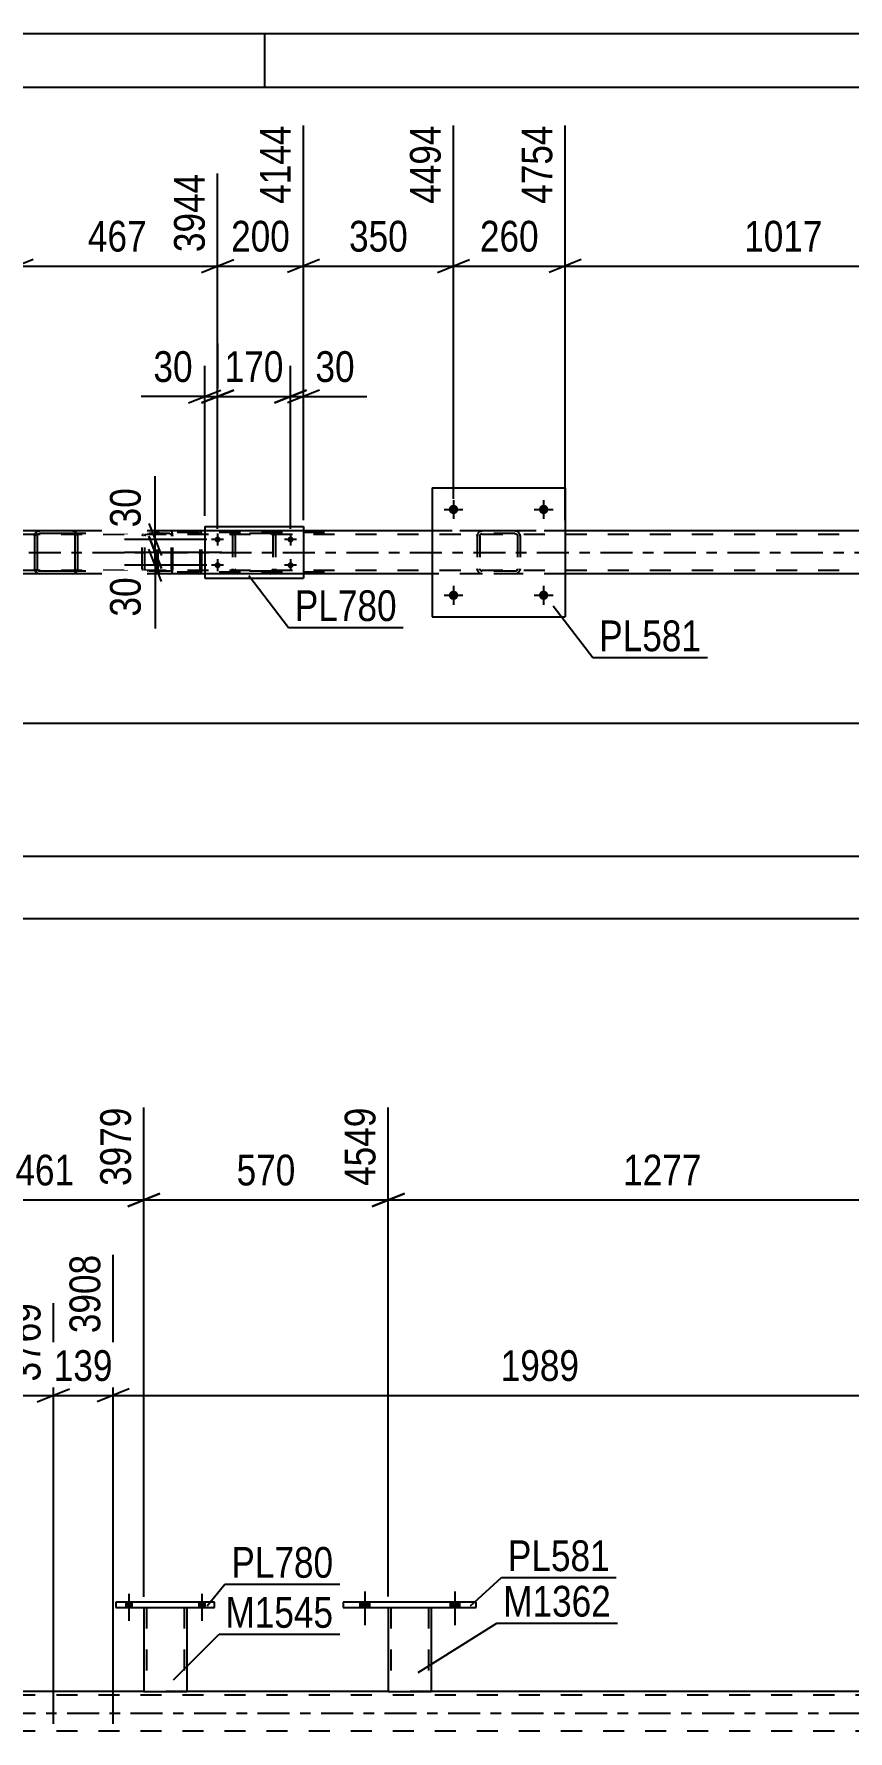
# Model space of a CAD drawing. Header units: millimetres. Extents: x 0 to 841, y 0 to 594.
# Drawn here: x 189.5 to 265.4, y 435.9 to 594 of the extents above; entities that cross this region are included whole.
import ezdxf

# ---------------------------------------------------------------- set-up
doc = ezdxf.new("R2010")
doc.units = ezdxf.units.MM
doc.linetypes.add('DXK_LINE_DOT2', pattern=[3.9198, 1.9599, -1.9599])
doc.linetypes.add('DXK_LINE_DOT3', pattern=[5.9187, 2.979, -0.9799, 0.9799, -0.9799])
doc.styles.add('Arial Narrow', font='ARIALN.TTF', dxfattribs={"height": 0.2})

# ---------------------------------------------------------------- blocks, each defined once
blk = doc.blocks.new('Unknown-318888112-1133')
at = {"color": 5, "linetype": 'Continuous'}
for p, q in [((841, 594), (0, 594)), ((211, 589), (211, 594)), ((836, 589), (5, 589))]:
    blk.add_line(p, q, dxfattribs=at)
blk = doc.blocks.new('Part-318888112-5582 - 5490')
at = {"color": 7, "linetype": 'DXK_LINE_DOT2'}
for p, q in [((230.78, 547.21), (230.82, 547.4)), ((230.82, 547.4), (230.78, 547.21)), ((230.78, 547.21), (230.78, 544.17)), ((231.02, 547.21), (231.04, 547.3)), ((231.02, 547.21), (231.02, 544.17)), ((231.04, 547.3), (231.1, 547.38)), ((231.08, 547.66), (231.26, 547.69)), ((231.26, 547.69), (231.08, 547.66)), ((231.1, 547.38), (231.17, 547.43)), ((231.17, 547.43), (231.26, 547.45)), ((234.3, 547.69), (231.26, 547.69)), ((234.3, 547.45), (231.26, 547.45)), ((234.3, 547.69), (234.49, 547.66)), ((234.49, 547.66), (234.3, 547.69)), ((234.3, 547.45), (234.4, 547.43)), ((234.4, 547.43), (234.47, 547.38)), ((234.47, 547.38), (234.53, 547.3)), ((234.53, 547.3), (234.54, 547.21)), ((234.54, 547.21), (234.54, 544.17)), ((234.75, 547.4), (234.78, 547.21)), ((234.78, 547.21), (234.75, 547.4)), ((234.78, 547.21), (234.78, 544.17)), ((230.82, 543.99), (230.78, 544.17)), ((230.78, 544.17), (230.82, 543.99)), ((231.04, 544.08), (231.02, 544.17)), ((231.1, 544), (231.04, 544.08)), ((234.53, 544.08), (234.47, 544)), ((234.54, 544.17), (234.53, 544.08)), ((234.78, 544.17), (234.75, 543.99)), ((234.75, 543.99), (234.78, 544.17)), ((231.26, 543.69), (231.08, 543.73)), ((231.08, 543.73), (231.26, 543.69)), ((231.17, 543.95), (231.1, 544)), ((231.26, 543.93), (231.17, 543.95)), ((234.3, 543.93), (231.26, 543.93)), ((234.3, 543.69), (231.26, 543.69)), ((234.4, 543.95), (234.3, 543.93)), ((234.49, 543.73), (234.3, 543.69)), ((234.3, 543.69), (234.49, 543.73)), ((234.47, 544), (234.4, 543.95))]:
    blk.add_line(p, q, dxfattribs=at)
at = {"color": 7, "linetype": 'DXK_LINE_DOT3'}
blk.add_line((232.78, 545.69), (232.78, 545.69), dxfattribs=at)
at = {"color": 7, "linetype": 'DXK_LINE_DOT2'}
for centre, start, end in [((231.26, 547.21), 112.5, 157.5), ((231.26, 547.21), 112.5, 157.5), ((234.3, 547.21), 22.5, 67.5), ((234.3, 547.21), 22.5, 67.5), ((231.26, 544.17), 202.5, 247.5), ((231.26, 544.17), 202.5, 247.5), ((234.3, 544.17), 292.5, 337.5), ((234.3, 544.17), 292.5, 337.5)]:
    blk.add_arc(centre, 0.48, start, end, dxfattribs=at)
blk = doc.blocks.new('Bolt-318888112-5537 - 5490')
at = {"linetype": 'Continuous'}
for points in [[(229.02, 549.69, -1), (228.14, 549.69, -1)], [(237.42, 549.69, -1), (236.54, 549.69, -1)]]:
    blk.add_hatch(color=1, dxfattribs=at).paths.add_polyline_path(points)
at = {"color": 1, "linetype": 'Continuous'}
for p, q in [((228.58, 550.57), (228.58, 548.81)), ((236.98, 550.57), (236.98, 548.81)), ((227.7, 549.69), (229.46, 549.69)), ((236.1, 549.69), (237.86, 549.69))]:
    blk.add_line(p, q, dxfattribs=at)
blk = doc.blocks.new('Bolt-318888112-5538 - 5490')
at = {"linetype": 'Continuous'}
for points in [[(229.02, 541.69, -1), (228.14, 541.69, -1)], [(237.42, 541.69, -1), (236.54, 541.69, -1)]]:
    blk.add_hatch(color=1, dxfattribs=at).paths.add_polyline_path(points)
at = {"color": 1, "linetype": 'Continuous'}
for p, q in [((228.58, 542.57), (228.58, 540.81)), ((236.98, 542.57), (236.98, 540.81)), ((227.7, 541.69), (229.46, 541.69)), ((236.1, 541.69), (237.86, 541.69))]:
    blk.add_line(p, q, dxfattribs=at)
blk = doc.blocks.new('Part-318888112-5581 - 5490')
at = {"color": 2, "linetype": 'Continuous'}
for p, q in [((226.58, 551.69), (226.58, 539.69)), ((226.58, 551.69), (238.98, 551.69)), ((238.98, 551.69), (238.98, 539.69)), ((226.58, 539.69), (238.98, 539.69))]:
    blk.add_line(p, q, dxfattribs=at)
blk = doc.blocks.new('Part-318888112-5757 - 5490')
at = {"color": 2, "linetype": 'Continuous'}
for p, q in [((205.39, 548.09), (205.39, 543.29)), ((205.39, 548.09), (214.59, 548.09)), ((214.59, 548.09), (214.59, 543.29)), ((205.39, 543.29), (214.59, 543.29))]:
    blk.add_line(p, q, dxfattribs=at)
blk = doc.blocks.new('Part-318888112-5759 - 5490')
at = {"color": 2, "linetype": 'Continuous'}
for p, q in [((189.57, 547.4), (189.53, 547.21)), ((189.53, 547.21), (189.53, 544.17)), ((189.77, 547.21), (189.79, 547.31)), ((189.77, 547.21), (189.77, 544.17)), ((189.79, 547.31), (189.84, 547.38)), ((190.01, 547.69), (189.83, 547.66)), ((189.84, 547.38), (189.92, 547.44)), ((189.92, 547.44), (190.01, 547.45)), ((193.05, 547.69), (190.01, 547.69)), ((193.05, 547.45), (190.01, 547.45)), ((193.24, 547.66), (193.05, 547.69)), ((193.05, 547.45), (193.15, 547.44)), ((193.15, 547.44), (193.22, 547.38)), ((193.22, 547.38), (193.28, 547.31)), ((193.28, 547.31), (193.29, 547.21)), ((193.29, 547.21), (193.29, 544.17)), ((193.53, 547.21), (193.5, 547.4)), ((193.53, 547.21), (193.53, 544.17)), ((189.53, 544.17), (189.57, 543.99)), ((189.79, 544.08), (189.77, 544.17)), ((189.84, 544), (189.79, 544.08)), ((193.28, 544.08), (193.22, 544)), ((193.29, 544.17), (193.28, 544.08)), ((193.5, 543.99), (193.53, 544.17)), ((189.83, 543.73), (190.01, 543.69)), ((189.92, 543.95), (189.84, 544)), ((190.01, 543.93), (189.92, 543.95)), ((193.05, 543.93), (190.01, 543.93)), ((193.05, 543.69), (190.01, 543.69)), ((193.15, 543.95), (193.05, 543.93)), ((193.05, 543.69), (193.24, 543.73)), ((193.22, 544), (193.15, 543.95))]:
    blk.add_line(p, q, dxfattribs=at)
at = {"color": 7, "linetype": 'DXK_LINE_DOT2'}
for p, q in [((189.53, 547.21), (189.57, 547.4)), ((189.83, 547.66), (190.01, 547.69)), ((193.05, 547.69), (193.24, 547.66)), ((193.5, 547.4), (193.53, 547.21)), ((189.57, 543.99), (189.53, 544.17)), ((193.53, 544.17), (193.5, 543.99)), ((190.01, 543.69), (189.83, 543.73)), ((193.24, 543.73), (193.05, 543.69))]:
    blk.add_line(p, q, dxfattribs=at)
at = {"color": 7, "linetype": 'DXK_LINE_DOT3'}
blk.add_line((191.53, 545.69), (191.53, 545.69), dxfattribs=at)
at = {"color": 2, "linetype": 'Continuous'}
for centre, start, end in [((190.01, 547.21), 112.5, 157.5), ((193.05, 547.21), 22.5, 67.5), ((190.01, 544.17), 202.5, 247.5), ((193.05, 544.17), 292.5, 337.5)]:
    blk.add_arc(centre, 0.48, start, end, dxfattribs=at)
at = {"color": 7, "linetype": 'DXK_LINE_DOT2'}
for centre, start, end in [((190.01, 547.21), 112.5, 157.5), ((193.05, 547.21), 22.5, 67.5), ((190.01, 544.17), 202.5, 247.5), ((193.05, 544.17), 292.5, 337.5)]:
    blk.add_arc(centre, 0.48, start, end, dxfattribs=at)
blk = doc.blocks.new('Part-318888112-5664 - 5490')
at = {"color": 7, "linetype": 'DXK_LINE_DOT2'}
for p, q in [((202.15, 547.69), (190, 547.69)), ((202.15, 547.45), (190, 547.45)), ((199.58, 547.3), (199.56, 547.21)), ((199.56, 544.17), (199.56, 547.21)), ((199.6, 547.4), (199.58, 547.3)), ((199.81, 547.21), (199.83, 547.3)), ((199.81, 544.17), (199.81, 547.21)), ((199.83, 547.3), (199.88, 547.38)), ((200.06, 547.69), (199.87, 547.66)), ((199.88, 547.38), (199.97, 547.43)), ((199.97, 547.43), (200.06, 547.45)), ((200.88, 547.45), (200.88, 547.69)), ((202.26, 547.66), (202.15, 547.69)), ((202.15, 547.45), (202.21, 547.43)), ((202.21, 547.43), (202.25, 547.38)), ((202.25, 547.38), (202.28, 547.3)), ((202.35, 547.55), (202.26, 547.66)), ((202.28, 547.3), (202.29, 547.21)), ((202.29, 544.17), (202.29, 547.21)), ((202.4, 547.4), (202.35, 547.55)), ((202.42, 547.21), (202.4, 547.4)), ((202.42, 544.17), (202.42, 547.21)), ((199.56, 544.17), (199.58, 544.09)), ((199.58, 544.09), (199.6, 543.99)), ((199.83, 544.08), (199.81, 544.17)), ((199.88, 544), (199.83, 544.08)), ((202.28, 544.08), (202.25, 544)), ((202.29, 544.17), (202.28, 544.08)), ((202.4, 543.99), (202.42, 544.17)), ((202.15, 543.93), (190, 543.93)), ((202.15, 543.69), (190, 543.69)), ((199.87, 543.73), (200.06, 543.69)), ((199.97, 543.95), (199.88, 544)), ((200.06, 543.93), (199.97, 543.95)), ((200.88, 543.69), (200.88, 543.93)), ((202.21, 543.95), (202.15, 543.93)), ((202.15, 543.69), (202.26, 543.73)), ((202.25, 544), (202.21, 543.95)), ((202.26, 543.73), (202.35, 543.83)), ((202.35, 543.83), (202.36, 543.86)), ((202.36, 543.86), (202.4, 543.99))]:
    blk.add_line(p, q, dxfattribs=at)
for centre, start, end in [((200.05, 547.2), 111.1941, 156.1506), ((200.05, 544.19), 203.8494, 248.8059)]:
    blk.add_arc(centre, 0.492, start, end, dxfattribs=at)
blk = doc.blocks.new('Part-318888112-5677 - 5490')
at = {"color": 7, "linetype": 'DXK_LINE_DOT2'}
for p, q in [((200.9, 547.49), (200.88, 547.37)), ((200.88, 544.01), (200.88, 547.37)), ((201.05, 547.37), (201.06, 547.43)), ((201.05, 544.01), (201.05, 547.37)), ((201.06, 547.43), (201.1, 547.49)), ((201.22, 547.69), (201.09, 547.67)), ((201.1, 547.49), (201.15, 547.52)), ((201.15, 547.52), (201.22, 547.53)), ((216.55, 547.69), (201.22, 547.69)), ((216.55, 547.53), (201.22, 547.53)), ((204.92, 547.67), (204.79, 547.69)), ((204.79, 547.53), (204.86, 547.52)), ((204.86, 547.52), (204.88, 547.5)), ((204.88, 547.5), (204.91, 547.49)), ((204.91, 547.49), (204.95, 547.43)), ((204.95, 547.43), (204.96, 547.37)), ((204.96, 544.01), (204.96, 547.37)), ((205.13, 547.37), (205.11, 547.49)), ((205.13, 544.01), (205.13, 547.37)), ((200.88, 544.01), (200.9, 543.89)), ((201.06, 543.95), (201.05, 544.01)), ((201.1, 543.9), (201.06, 543.95)), ((201.09, 543.72), (201.22, 543.69)), ((201.1, 543.9), (201.13, 543.88)), ((201.13, 543.88), (201.15, 543.86)), ((201.15, 543.86), (201.22, 543.85)), ((216.55, 543.85), (201.22, 543.85)), ((216.55, 543.69), (201.22, 543.69)), ((204.86, 543.86), (204.79, 543.85)), ((204.79, 543.69), (204.92, 543.72)), ((204.91, 543.9), (204.86, 543.86)), ((204.95, 543.95), (204.91, 543.9)), ((204.96, 544.01), (204.95, 543.95)), ((205.11, 543.89), (205.13, 544.01))]:
    blk.add_line(p, q, dxfattribs=at)
for centre, start, end in [((201.2, 547.36), 110.7583, 155.68), ((204.81, 547.36), 24.32, 69.2417), ((201.2, 544.03), 204.32, 249.2417), ((204.81, 544.03), 290.7583, 335.68)]:
    blk.add_arc(centre, 0.331, start, end, dxfattribs=at)
blk = doc.blocks.new('Part-318888112-5729 - 5490')
at = {"color": 7, "linetype": 'DXK_LINE_DOT2'}
for p, q in [((770.18, 547.37), (106.14, 547.37)), ((749.79, 547.69), (175.5, 547.69)), ((193.06, 547.69), (190.01, 547.69)), ((214.59, 547.69), (205.39, 547.69)), ((238.98, 547.69), (226.58, 547.69)), ((770.18, 544.01), (106.14, 544.01)), ((214.59, 543.69), (205.39, 543.69)), ((238.98, 543.69), (226.58, 543.69))]:
    blk.add_line(p, q, dxfattribs=at)
at = {"color": 2, "linetype": 'Continuous'}
for p, q in [((190.01, 547.69), (187.9, 547.69)), ((205.39, 547.69), (193.06, 547.69)), ((226.58, 547.69), (214.59, 547.69)), ((277.67, 547.69), (238.98, 547.69)), ((205.39, 543.69), (187.9, 543.69)), ((226.58, 543.69), (214.59, 543.69)), ((277.67, 543.69), (238.98, 543.69))]:
    blk.add_line(p, q, dxfattribs=at)
at = {"color": 7, "linetype": 'DXK_LINE_DOT3'}
blk.add_line((106.14, 545.69), (770.18, 545.69), dxfattribs=at)
blk = doc.blocks.new('Part-318888112-5752 - 5490')
at = {"color": 7, "linetype": 'DXK_LINE_DOT2'}
for p, q in [((207.99, 547.21), (208.02, 547.4)), ((208.02, 547.4), (207.99, 547.21)), ((207.99, 547.21), (207.99, 544.17)), ((208.23, 547.21), (208.25, 547.31)), ((208.23, 547.21), (208.23, 544.17)), ((208.25, 547.31), (208.3, 547.38)), ((208.28, 547.66), (208.47, 547.69)), ((208.47, 547.69), (208.28, 547.66)), ((208.3, 547.38), (208.38, 547.44)), ((208.38, 547.44), (208.47, 547.45)), ((211.51, 547.69), (208.47, 547.69)), ((211.51, 547.45), (208.47, 547.45)), ((211.51, 547.69), (211.69, 547.66)), ((211.69, 547.66), (211.51, 547.69)), ((211.51, 547.45), (211.6, 547.44)), ((211.6, 547.44), (211.68, 547.38)), ((211.68, 547.38), (211.73, 547.31)), ((211.73, 547.31), (211.75, 547.21)), ((211.75, 547.21), (211.75, 544.17)), ((211.95, 547.4), (211.99, 547.21)), ((211.99, 547.21), (211.95, 547.4)), ((211.99, 547.21), (211.99, 544.17)), ((208.02, 543.99), (207.99, 544.17)), ((207.99, 544.17), (208.02, 543.99)), ((208.25, 544.08), (208.23, 544.17)), ((208.3, 544), (208.25, 544.08)), ((211.73, 544.08), (211.68, 544)), ((211.75, 544.17), (211.73, 544.08)), ((211.99, 544.17), (211.95, 543.99)), ((211.95, 543.99), (211.99, 544.17)), ((208.47, 543.69), (208.28, 543.73)), ((208.28, 543.73), (208.47, 543.69)), ((208.38, 543.95), (208.3, 544)), ((208.47, 543.93), (208.38, 543.95)), ((211.51, 543.93), (208.47, 543.93)), ((211.51, 543.69), (208.47, 543.69)), ((211.6, 543.95), (211.51, 543.93)), ((211.69, 543.73), (211.51, 543.69)), ((211.51, 543.69), (211.69, 543.73)), ((211.68, 544), (211.6, 543.95))]:
    blk.add_line(p, q, dxfattribs=at)
at = {"color": 7, "linetype": 'DXK_LINE_DOT3'}
blk.add_line((209.99, 545.69), (209.99, 545.69), dxfattribs=at)
at = {"color": 7, "linetype": 'DXK_LINE_DOT2'}
for centre, start, end in [((208.47, 547.21), 112.5, 157.5), ((208.47, 547.21), 112.5, 157.5), ((211.51, 547.21), 22.5, 67.5), ((211.51, 547.21), 22.5, 67.5), ((208.47, 544.17), 202.5, 247.5), ((208.47, 544.17), 202.5, 247.5), ((211.51, 544.17), 292.5, 337.5), ((211.51, 544.17), 292.5, 337.5)]:
    blk.add_arc(centre, 0.48, start, end, dxfattribs=at)
blk = doc.blocks.new('Bolt-318888112-5758 - 5490')
at = {"linetype": 'Continuous'}
for points in [[(206.59, 546.61, -1), (206.59, 547.17, -1)], [(213.39, 546.61, -1), (213.39, 547.17, -1)], [(206.59, 544.21, -1), (206.59, 544.77, -1)], [(213.39, 544.21, -1), (213.39, 544.77, -1)]]:
    blk.add_hatch(color=1, dxfattribs=at).paths.add_polyline_path(points)
at = {"color": 1, "linetype": 'Continuous'}
for p, q in [((206.59, 547.45), (206.59, 546.33)), ((213.39, 547.45), (213.39, 546.33)), ((207.15, 546.89), (206.03, 546.89)), ((213.95, 546.89), (212.83, 546.89)), ((207.15, 544.49), (206.03, 544.49)), ((206.59, 545.05), (206.59, 543.93)), ((213.95, 544.49), (212.83, 544.49)), ((213.39, 545.05), (213.39, 543.93))]:
    blk.add_line(p, q, dxfattribs=at)
blk = doc.blocks.new('Bolt-318888112-3659 - 3656')
at = {"linetype": 'Continuous'}
for points in [[(219.86, 447.37), (220.74, 447.37), (220.74, 447.85), (219.86, 447.85)], [(228.26, 447.37), (229.14, 447.37), (229.14, 447.85), (228.26, 447.85)]]:
    blk.add_hatch(color=1, dxfattribs=at).paths.add_polyline_path(points)
at = {"color": 1, "linetype": 'Continuous'}
for p, q in [((219.86, 447.85), (219.86, 447.37)), ((220.3, 448.85), (220.3, 445.73)), ((220.74, 447.85), (220.74, 447.37)), ((228.26, 447.85), (228.26, 447.37)), ((228.7, 448.85), (228.7, 445.73)), ((229.14, 447.85), (229.14, 447.37))]:
    blk.add_line(p, q, dxfattribs=at)
blk = doc.blocks.new('Part-318888112-4051 - 3656')
at = {"color": 7, "linetype": 'DXK_LINE_DOT2'}
for p, q in [((761.89, 439.21), (97.86, 439.21)), ((203.71, 439.53), (199.71, 439.53)), ((226.5, 439.53), (222.5, 439.53)), ((761.89, 435.85), (97.86, 435.85))]:
    blk.add_line(p, q, dxfattribs=at)
at = {"color": 2, "linetype": 'Continuous'}
for p, q in [((199.71, 439.53), (185.25, 439.53)), ((222.5, 439.53), (203.71, 439.53)), ((273.58, 439.53), (226.5, 439.53))]:
    blk.add_line(p, q, dxfattribs=at)
at = {"color": 7, "linetype": 'DXK_LINE_DOT3'}
blk.add_line((97.86, 437.53), (761.89, 437.53), dxfattribs=at)
blk = doc.blocks.new('Bolt-318888112-3670 - 3656')
at = {"linetype": 'Continuous'}
for points in [[(219.86, 447.37), (220.74, 447.37), (220.74, 447.85), (219.86, 447.85)], [(228.26, 447.37), (229.14, 447.37), (229.14, 447.85), (228.26, 447.85)]]:
    blk.add_hatch(color=1, dxfattribs=at).paths.add_polyline_path(points)
at = {"color": 1, "linetype": 'Continuous'}
for p, q in [((219.86, 447.85), (219.86, 447.37)), ((220.3, 448.85), (220.3, 445.73)), ((220.74, 447.85), (220.74, 447.37)), ((228.26, 447.85), (228.26, 447.37)), ((228.7, 448.85), (228.7, 445.73)), ((229.14, 447.85), (229.14, 447.37))]:
    blk.add_line(p, q, dxfattribs=at)
blk = doc.blocks.new('Part-318888112-3760 - 3656')
at = {"color": 7, "linetype": 'DXK_LINE_DOT2'}
for p, q in [((222.5, 447.38), (226.5, 447.38)), ((222.5, 447.37), (222.5, 447.38)), ((222.5, 447.38), (222.5, 447.37)), ((222.74, 447.38), (222.74, 439.53)), ((226.26, 447.38), (226.26, 439.53)), ((226.5, 447.38), (226.5, 447.37)), ((226.5, 447.37), (226.5, 447.38)), ((226.21, 439.53), (226.24, 439.53)), ((226.21, 439.53), (226.24, 439.53)), ((226.24, 439.53), (226.26, 439.53)), ((226.24, 439.53), (226.26, 439.53))]:
    blk.add_line(p, q, dxfattribs=at)
at = {"color": 2, "linetype": 'Continuous'}
for p, q in [((222.5, 447.37), (222.5, 439.53)), ((226.5, 447.37), (226.5, 439.53)), ((222.5, 439.53), (226.5, 439.53))]:
    blk.add_line(p, q, dxfattribs=at)
blk = doc.blocks.new('Part-318888112-3765 - 3656')
at = {"color": 2, "linetype": 'Continuous'}
for p, q in [((218.3, 447.85), (218.3, 447.37)), ((230.7, 447.85), (218.3, 447.85)), ((230.7, 447.37), (230.7, 447.85)), ((218.3, 447.37), (230.7, 447.37))]:
    blk.add_line(p, q, dxfattribs=at)
blk = doc.blocks.new('Part-318888112-4182 - 3656')
at = {"color": 2, "linetype": 'Continuous'}
for p, q in [((199.71, 447.37), (199.71, 439.53)), ((203.71, 447.37), (203.71, 439.53)), ((199.71, 439.53), (203.71, 439.53))]:
    blk.add_line(p, q, dxfattribs=at)
at = {"color": 7, "linetype": 'DXK_LINE_DOT2'}
for p, q in [((199.71, 447.37), (203.71, 447.37)), ((199.95, 447.37), (199.95, 439.53)), ((203.47, 447.37), (203.47, 439.53)), ((203.41, 439.53), (203.45, 439.53)), ((203.41, 439.53), (203.45, 439.53)), ((203.45, 439.53), (203.47, 439.53)), ((203.45, 439.53), (203.47, 439.53))]:
    blk.add_line(p, q, dxfattribs=at)
blk = doc.blocks.new('Part-318888112-4187 - 3656')
at = {"color": 2, "linetype": 'Continuous'}
for p, q in [((197.11, 447.85), (197.11, 447.37)), ((206.31, 447.85), (197.11, 447.85)), ((206.31, 447.37), (206.31, 447.85)), ((197.11, 447.37), (206.31, 447.37))]:
    blk.add_line(p, q, dxfattribs=at)
blk = doc.blocks.new('Bolt-318888112-4188 - 3656')
at = {"linetype": 'Continuous'}
for points in [[(198.03, 447.37), (198.59, 447.37), (198.59, 447.85), (198.03, 447.85)], [(198.03, 447.37), (198.59, 447.37), (198.59, 447.85), (198.03, 447.85)], [(204.83, 447.37), (205.39, 447.37), (205.39, 447.85), (204.83, 447.85)], [(204.83, 447.37), (205.39, 447.37), (205.39, 447.85), (204.83, 447.85)]]:
    blk.add_hatch(color=1, dxfattribs=at).paths.add_polyline_path(points)
at = {"color": 1, "linetype": 'Continuous'}
for p, q in [((198.03, 447.85), (198.03, 447.37)), ((198.03, 447.85), (198.03, 447.37)), ((198.31, 448.65), (198.31, 446.13)), ((198.31, 448.65), (198.31, 446.13)), ((198.59, 447.85), (198.59, 447.37)), ((198.59, 447.85), (198.59, 447.37)), ((204.83, 447.85), (204.83, 447.37)), ((204.83, 447.85), (204.83, 447.37)), ((205.11, 448.65), (205.11, 446.13)), ((205.11, 448.65), (205.11, 446.13)), ((205.39, 447.85), (205.39, 447.37)), ((205.39, 447.85), (205.39, 447.37))]:
    blk.add_line(p, q, dxfattribs=at)
blk = doc.blocks.new('StraightDimension-318888112-14679 - 5490')
at = {"color": 7, "linetype": 'Continuous'}
for p, q in [((187.9, 548.69), (187.9, 585.48)), ((206.59, 547.89), (206.59, 580.98)), ((189.4, 572.97), (186.4, 571.77)), ((205.09, 571.77), (208.09, 572.97)), ((187.9, 572.37), (206.59, 572.37))]:
    blk.add_line(p, q, dxfattribs=at)
at = {"color": 0, "linetype": 'Continuous'}
blk.add_wipeout([(205.99, 581.58), (201.79, 581.58), (201.79, 573.07), (205.99, 573.07)], dxfattribs=at)
at = {"color": 0}
blk.add_wipeout([(200.59, 573.12), (200.59, 577.32), (193.9, 577.32), (193.9, 573.12)], dxfattribs=at)
at = {"color": 3, "linetype": 'Continuous', "style": 'Arial Narrow'}
blk.add_text('3944', height=2.863, rotation=90.0002, dxfattribs=at).set_placement((205.39, 573.67))
at = {"color": 3, "style": 'Arial Narrow'}
blk.add_text('467', height=2.863, dxfattribs=at).set_placement((194.5, 573.72))
blk = doc.blocks.new('StraightDimension-318888112-14677 - 5490')
at = {"color": 7, "linetype": 'Continuous'}
for p, q in [((214.59, 548.69), (214.59, 585.48)), ((228.58, 550.69), (228.58, 585.48)), ((216.09, 572.97), (213.09, 571.77)), ((227.08, 571.77), (230.08, 572.97)), ((214.59, 572.37), (228.58, 572.37))]:
    blk.add_line(p, q, dxfattribs=at)
at = {"color": 0}
blk.add_wipeout([(224.93, 573.12), (224.93, 577.32), (218.24, 577.32), (218.24, 573.12)], dxfattribs=at)
at = {"color": 3, "style": 'Arial Narrow'}
blk.add_text('350', height=2.863, dxfattribs=at).set_placement((218.84, 573.72))
at = {"color": 0, "linetype": 'Continuous'}
blk.add_wipeout([(227.98, 586.08), (223.78, 586.08), (223.78, 577.57), (227.98, 577.57)], dxfattribs=at)
at = {"color": 3, "linetype": 'Continuous', "style": 'Arial Narrow'}
blk.add_text('4494', height=2.863, rotation=90.0002, dxfattribs=at).set_placement((227.38, 578.17))
blk = doc.blocks.new('StraightDimension-318888112-11864 - 5490')
at = {"color": 7, "linetype": 'Continuous'}
for p, q in [((206.59, 547.89), (206.59, 563.07)), ((213.39, 547.89), (213.39, 563.07)), ((205.09, 559.62), (208.09, 560.82)), ((206.59, 560.22), (213.39, 560.22)), ((214.89, 560.82), (211.89, 559.62))]:
    blk.add_line(p, q, dxfattribs=at)
at = {"color": 0}
blk.add_wipeout([(213.33, 560.97), (213.33, 565.17), (206.65, 565.17), (206.65, 560.97)], dxfattribs=at)
at = {"color": 3, "style": 'Arial Narrow'}
blk.add_text('170', height=2.863, dxfattribs=at).set_placement((207.25, 561.57))
blk = doc.blocks.new('StraightDimension-318888112-6373 - 5490')
at = {"color": 7, "linetype": 'Continuous'}
blk.add_line((64.22, 517.39), (770.18, 517.39), dxfattribs=at)
blk = doc.blocks.new('StraightDimension-318888112-6394 - 5490')
at = {"color": 7, "linetype": 'Continuous'}
blk.add_line((63.58, 511.57), (770.82, 511.57), dxfattribs=at)
blk = doc.blocks.new('StraightDimension-318888112-6436 - 5490')
at = {"color": 7, "linetype": 'Continuous'}
blk.add_line((64.22, 529.77), (713.99, 529.77), dxfattribs=at)
blk = doc.blocks.new('StraightDimension-318888112-11308 - 5490')
at = {"color": 7, "linetype": 'Continuous'}
for p, q in [((200.17, 548.39), (201.37, 545.39)), ((201.37, 544.19), (200.17, 547.19)), ((205.59, 546.89), (197.92, 546.89)), ((206.99, 545.69), (197.92, 545.69)), ((200.77, 545.69), (200.77, 546.89))]:
    blk.add_line(p, q, dxfattribs=at)
at = {"color": 0}
blk.add_wipeout([(200.02, 552.27), (195.82, 552.27), (195.82, 547.42), (200.02, 547.42)], dxfattribs=at)
at = {"color": 7, "linetype": 'Continuous'}
blk.add_line((200.77, 546.89), (200.77, 552.8), dxfattribs=at)
blk.add_line((200.77, 546.89), (200.77, 552.8), dxfattribs=at)
at = {"color": 3, "style": 'Arial Narrow'}
blk.add_text('30', height=2.863, rotation=90.0002, dxfattribs=at).set_placement((199.42, 548.02))
blk = doc.blocks.new('StraightDimension-318888112-11309 - 5490')
at = {"color": 7, "linetype": 'Continuous'}
for p, q in [((200.17, 547.19), (201.37, 544.19)), ((206.99, 545.69), (197.92, 545.69)), ((201.37, 542.99), (200.17, 545.99)), ((200.77, 544.49), (200.77, 545.69)), ((205.59, 544.49), (197.92, 544.49))]:
    blk.add_line(p, q, dxfattribs=at)
at = {"color": 0}
blk.add_wipeout([(200.02, 543.97), (195.82, 543.97), (195.82, 539.11), (200.02, 539.11)], dxfattribs=at)
at = {"color": 7, "linetype": 'Continuous'}
blk.add_line((200.77, 544.49), (200.77, 538.59), dxfattribs=at)
blk.add_line((200.77, 544.49), (200.77, 538.59), dxfattribs=at)
at = {"color": 3, "style": 'Arial Narrow'}
blk.add_text('30', height=2.863, rotation=90.0002, dxfattribs=at).set_placement((199.42, 539.71))
blk = doc.blocks.new('StraightDimension-318888112-11863 - 5490')
at = {"color": 7, "linetype": 'Continuous'}
for p, q in [((213.39, 547.89), (213.39, 563.07)), ((214.59, 549.09), (214.59, 563.07)), ((211.89, 559.62), (214.89, 560.82)), ((216.09, 560.82), (213.09, 559.62)), ((213.39, 560.22), (214.59, 560.22))]:
    blk.add_line(p, q, dxfattribs=at)
at = {"color": 0}
blk.add_wipeout([(219.97, 560.97), (219.97, 565.17), (215.11, 565.17), (215.11, 560.97)], dxfattribs=at)
at = {"color": 7, "linetype": 'Continuous'}
blk.add_line((214.59, 560.22), (220.49, 560.22), dxfattribs=at)
blk.add_line((214.59, 560.22), (220.49, 560.22), dxfattribs=at)
at = {"color": 3, "style": 'Arial Narrow'}
blk.add_text('30', height=2.863, dxfattribs=at).set_placement((215.71, 561.57))
blk = doc.blocks.new('StraightDimension-318888112-11865 - 5490')
at = {"color": 7, "linetype": 'Continuous'}
for p, q in [((205.39, 549.09), (205.39, 563.07)), ((206.59, 547.89), (206.59, 563.07)), ((203.89, 559.62), (206.89, 560.82)), ((208.09, 560.82), (205.09, 559.62)), ((205.39, 560.22), (206.59, 560.22))]:
    blk.add_line(p, q, dxfattribs=at)
at = {"color": 0}
blk.add_wipeout([(204.86, 560.97), (204.86, 565.17), (200.01, 565.17), (200.01, 560.97)], dxfattribs=at)
at = {"color": 7, "linetype": 'Continuous'}
blk.add_line((205.39, 560.22), (199.48, 560.22), dxfattribs=at)
blk.add_line((205.39, 560.22), (199.48, 560.22), dxfattribs=at)
at = {"color": 3, "style": 'Arial Narrow'}
blk.add_text('30', height=2.863, dxfattribs=at).set_placement((200.61, 561.57))
blk = doc.blocks.new('StraightDimension-318888112-14675 - 5490')
at = {"color": 7, "linetype": 'Continuous'}
for p, q in [((238.98, 548.69), (238.98, 585.48)), ((279.67, 550.69), (279.67, 580.98)), ((240.48, 572.97), (237.48, 571.77)), ((278.17, 571.77), (281.17, 572.97)), ((238.98, 572.37), (279.67, 572.37))]:
    blk.add_line(p, q, dxfattribs=at)
at = {"color": 0, "linetype": 'Continuous'}
blk.add_wipeout([(279.07, 581.58), (274.87, 581.58), (274.87, 573.07), (279.07, 573.07)], dxfattribs=at)
at = {"color": 0}
blk.add_wipeout([(263.58, 573.12), (263.58, 577.32), (255.07, 577.32), (255.07, 573.12)], dxfattribs=at)
at = {"color": 3, "linetype": 'Continuous', "style": 'Arial Narrow'}
blk.add_text('5771', height=2.863, rotation=90.0002, dxfattribs=at).set_placement((278.47, 573.67))
at = {"color": 3, "style": 'Arial Narrow'}
blk.add_text('1017', height=2.863, dxfattribs=at).set_placement((255.67, 573.72))
blk = doc.blocks.new('StraightDimension-318888112-14676 - 5490')
at = {"color": 7, "linetype": 'Continuous'}
for p, q in [((228.58, 550.69), (228.58, 585.48)), ((238.98, 548.69), (238.98, 585.48)), ((227.08, 571.77), (230.08, 572.97)), ((240.48, 572.97), (237.48, 571.77)), ((228.58, 572.37), (238.98, 572.37))]:
    blk.add_line(p, q, dxfattribs=at)
at = {"color": 0}
blk.add_wipeout([(237.13, 573.12), (237.13, 577.32), (230.44, 577.32), (230.44, 573.12)], dxfattribs=at)
at = {"color": 3, "style": 'Arial Narrow'}
blk.add_text('260', height=2.863, dxfattribs=at).set_placement((231.04, 573.72))
at = {"color": 0, "linetype": 'Continuous'}
blk.add_wipeout([(238.38, 586.08), (234.18, 586.08), (234.18, 577.57), (238.38, 577.57)], dxfattribs=at)
at = {"color": 3, "linetype": 'Continuous', "style": 'Arial Narrow'}
blk.add_text('4754', height=2.863, rotation=90.0002, dxfattribs=at).set_placement((237.78, 578.17))
blk = doc.blocks.new('StraightDimension-318888112-14678 - 5490')
at = {"color": 7, "linetype": 'Continuous'}
for p, q in [((214.59, 548.69), (214.59, 585.48)), ((206.59, 547.89), (206.59, 580.98)), ((205.09, 571.77), (208.09, 572.97)), ((216.09, 572.97), (213.09, 571.77)), ((206.59, 572.37), (214.59, 572.37))]:
    blk.add_line(p, q, dxfattribs=at)
at = {"color": 0}
blk.add_wipeout([(213.93, 573.12), (213.93, 577.32), (207.25, 577.32), (207.25, 573.12)], dxfattribs=at)
at = {"color": 3, "style": 'Arial Narrow'}
blk.add_text('200', height=2.863, dxfattribs=at).set_placement((207.85, 573.72))
at = {"color": 0, "linetype": 'Continuous'}
blk.add_wipeout([(213.99, 586.08), (209.79, 586.08), (209.79, 577.57), (213.99, 577.57)], dxfattribs=at)
at = {"color": 3, "linetype": 'Continuous', "style": 'Arial Narrow'}
blk.add_text('4144', height=2.863, rotation=90.0002, dxfattribs=at).set_placement((213.39, 578.17))
blk = doc.blocks.new('StraightDimension-318888112-16738 - 3656')
at = {"color": 7, "linetype": 'Continuous'}
for p, q in [((181.25, 448.45), (181.25, 498.46)), ((199.71, 448.37), (199.71, 493.96)), ((182.75, 485.95), (179.75, 484.75)), ((198.21, 484.75), (201.21, 485.95)), ((181.25, 485.35), (199.71, 485.35))]:
    blk.add_line(p, q, dxfattribs=at)
at = {"color": 0, "linetype": 'Continuous'}
blk.add_wipeout([(199.11, 494.56), (194.91, 494.56), (194.91, 486.05), (199.11, 486.05)], dxfattribs=at)
at = {"color": 0}
blk.add_wipeout([(193.82, 486.1), (193.82, 490.3), (187.14, 490.3), (187.14, 486.1)], dxfattribs=at)
at = {"color": 3, "linetype": 'Continuous', "style": 'Arial Narrow'}
blk.add_text('3979', height=2.863, rotation=90.0002, dxfattribs=at).set_placement((198.51, 486.65))
at = {"color": 3, "style": 'Arial Narrow'}
blk.add_text('461', height=2.863, dxfattribs=at).set_placement((187.74, 486.7))
blk = doc.blocks.new('StraightDimension-318888112-16737 - 3656')
at = {"color": 7, "linetype": 'Continuous'}
for p, q in [((199.71, 448.37), (199.71, 493.96)), ((222.5, 448.38), (222.5, 493.96)), ((201.21, 485.95), (198.21, 484.75)), ((221, 484.75), (224, 485.95)), ((199.71, 485.35), (222.5, 485.35))]:
    blk.add_line(p, q, dxfattribs=at)
at = {"color": 0, "linetype": 'Continuous'}
blk.add_wipeout([(221.9, 494.56), (217.7, 494.56), (217.7, 486.05), (221.9, 486.05)], dxfattribs=at)
at = {"color": 0}
blk.add_wipeout([(214.45, 486.1), (214.45, 490.3), (207.76, 490.3), (207.76, 486.1)], dxfattribs=at)
at = {"color": 3, "linetype": 'Continuous', "style": 'Arial Narrow'}
blk.add_text('4549', height=2.863, rotation=90.0002, dxfattribs=at).set_placement((221.3, 486.65))
at = {"color": 3, "style": 'Arial Narrow'}
blk.add_text('570', height=2.863, dxfattribs=at).set_placement((208.36, 486.7))
blk = doc.blocks.new('StraightDimension-318888112-16736 - 3656')
at = {"color": 7, "linetype": 'Continuous'}
for p, q in [((222.5, 448.38), (222.5, 493.96)), ((273.58, 448.38), (273.58, 493.96)), ((224, 485.95), (221, 484.75)), ((272.08, 484.75), (275.08, 485.95)), ((222.5, 485.35), (273.58, 485.35))]:
    blk.add_line(p, q, dxfattribs=at)
at = {"color": 0, "linetype": 'Continuous'}
blk.add_wipeout([(272.98, 494.56), (268.78, 494.56), (268.78, 486.05), (272.98, 486.05)], dxfattribs=at)
at = {"color": 0}
blk.add_wipeout([(252.3, 486.1), (252.3, 490.3), (243.79, 490.3), (243.79, 486.1)], dxfattribs=at)
at = {"color": 3, "linetype": 'Continuous', "style": 'Arial Narrow'}
blk.add_text('5826', height=2.863, rotation=90.0002, dxfattribs=at).set_placement((272.38, 486.65))
at = {"color": 3, "style": 'Arial Narrow'}
blk.add_text('1277', height=2.863, dxfattribs=at).set_placement((244.39, 486.7))
blk = doc.blocks.new('StraightDimension-318888112-4827 - 3656')
at = {"color": 7, "linetype": 'Continuous'}
for p, q in [((107.46, 436.53), (107.46, 475.74)), ((191.28, 436.53), (191.28, 475.74)), ((108.96, 467.73), (105.96, 466.53)), ((107.46, 467.13), (191.28, 467.13)), ((189.78, 466.53), (192.78, 467.73))]:
    blk.add_line(p, q, dxfattribs=at)
at = {"color": 0, "linetype": 'Continuous'}
blk.add_wipeout([(190.68, 476.34), (186.48, 476.34), (186.48, 467.83), (190.68, 467.83)], dxfattribs=at)
at = {"color": 0}
blk.add_wipeout([(153.63, 467.88), (153.63, 472.08), (145.11, 472.08), (145.11, 467.88)], dxfattribs=at)
at = {"color": 3, "linetype": 'Continuous', "style": 'Arial Narrow'}
blk.add_text('3769', height=2.863, rotation=90.0002, dxfattribs=at).set_placement((190.08, 468.43))
at = {"color": 3, "style": 'Arial Narrow'}
blk.add_text('2095', height=2.863, dxfattribs=at).set_placement((145.71, 468.48))
blk = doc.blocks.new('StraightDimension-318888112-4587 - 3656')
at = {"color": 7, "linetype": 'Continuous'}
for p, q in [((196.85, 436.53), (196.85, 480.24)), ((276.41, 436.53), (276.41, 475.74)), ((198.35, 467.73), (195.35, 466.53)), ((196.85, 467.13), (276.41, 467.13)), ((274.91, 466.53), (277.91, 467.73))]:
    blk.add_line(p, q, dxfattribs=at)
at = {"color": 0, "linetype": 'Continuous'}
blk.add_wipeout([(275.81, 476.34), (271.61, 476.34), (271.61, 467.83), (275.81, 467.83)], dxfattribs=at)
at = {"color": 0}
blk.add_wipeout([(240.89, 467.88), (240.89, 472.08), (232.38, 472.08), (232.38, 467.88)], dxfattribs=at)
at = {"color": 3, "linetype": 'Continuous', "style": 'Arial Narrow'}
blk.add_text('5897', height=2.863, rotation=90.0002, dxfattribs=at).set_placement((275.21, 468.43))
at = {"color": 3, "style": 'Arial Narrow'}
blk.add_text('1989', height=2.863, dxfattribs=at).set_placement((232.98, 468.48))
blk = doc.blocks.new('StraightDimension-318888112-4568 - 3656')
at = {"color": 7, "linetype": 'Continuous'}
for p, q in [((196.85, 436.53), (196.85, 480.24)), ((191.28, 436.53), (191.28, 475.74)), ((189.78, 466.53), (192.78, 467.73)), ((191.28, 467.13), (196.85, 467.13)), ((198.35, 467.73), (195.35, 466.53))]:
    blk.add_line(p, q, dxfattribs=at)
at = {"color": 0}
blk.add_wipeout([(197.41, 467.88), (197.41, 472.08), (190.72, 472.08), (190.72, 467.88)], dxfattribs=at)
at = {"color": 3, "style": 'Arial Narrow'}
blk.add_text('139', height=2.863, dxfattribs=at).set_placement((191.32, 468.48))
at = {"color": 0, "linetype": 'Continuous'}
blk.add_wipeout([(196.25, 480.84), (192.05, 480.84), (192.05, 472.33), (196.25, 472.33)], dxfattribs=at)
at = {"color": 3, "linetype": 'Continuous', "style": 'Arial Narrow'}
blk.add_text('3908', height=2.863, rotation=90.0002, dxfattribs=at).set_placement((195.65, 472.93))
blk = doc.blocks.new('Mark-318888112-5577 - 5490')
at = {"color": 0}
blk.add_wipeout([(251.66, 536.48), (251.66, 539.48), (242.16, 539.48), (242.16, 536.48)], dxfattribs=at)
blk.add_wipeout([(251.66, 536.48), (251.66, 539.48), (242.16, 539.48), (242.16, 536.48)], dxfattribs=at)
at = {"color": 30, "linetype": 'Continuous'}
for p, q in [((237.87, 540.72), (241.56, 535.88)), ((241.56, 535.88), (252.26, 535.88))]:
    blk.add_line(p, q, dxfattribs=at)
at = {"color": 3, "style": 'Arial Narrow'}
blk.add_text('PL581', height=2.863, dxfattribs=at).set_placement((242.16, 536.48))
blk = doc.blocks.new('Mark-318888112-5753 - 5490')
at = {"color": 0}
blk.add_wipeout([(223.3, 539.29), (223.3, 542.29), (213.79, 542.29), (213.79, 539.29)], dxfattribs=at)
blk.add_wipeout([(223.3, 539.29), (223.3, 542.29), (213.79, 542.29), (213.79, 539.29)], dxfattribs=at)
at = {"color": 30, "linetype": 'Continuous'}
for p, q in [((209.51, 543.53), (213.19, 538.69)), ((213.19, 538.69), (223.9, 538.69))]:
    blk.add_line(p, q, dxfattribs=at)
at = {"color": 3, "style": 'Arial Narrow'}
blk.add_text('PL780', height=2.863, dxfattribs=at).set_placement((213.79, 539.29))
blk = doc.blocks.new('Mark-318888112-3761 - 3656')
at = {"color": 0}
blk.add_wipeout([(243.15, 450.76), (243.15, 453.76), (233.65, 453.76), (233.65, 450.76)], dxfattribs=at)
blk.add_wipeout([(243.15, 450.76), (243.15, 453.76), (233.65, 453.76), (233.65, 450.76)], dxfattribs=at)
at = {"color": 30, "linetype": 'Continuous'}
for p, q in [((230.17, 447.51), (233.05, 450.16)), ((233.05, 450.16), (243.75, 450.16))]:
    blk.add_line(p, q, dxfattribs=at)
at = {"color": 3, "style": 'Arial Narrow'}
blk.add_text('PL581', height=2.863, dxfattribs=at).set_placement((233.65, 450.76))
blk = doc.blocks.new('Mark-318888112-3756 - 3656')
at = {"color": 0}
blk.add_wipeout([(243.27, 446.52), (243.27, 449.52), (233.21, 449.52), (233.21, 446.52)], dxfattribs=at)
blk.add_wipeout([(243.27, 446.52), (243.27, 449.52), (233.21, 449.52), (233.21, 446.52)], dxfattribs=at)
at = {"color": 30, "linetype": 'Continuous'}
for p, q in [((225.28, 441.32), (232.61, 445.92)), ((232.61, 445.92), (243.87, 445.92))]:
    blk.add_line(p, q, dxfattribs=at)
at = {"color": 3, "style": 'Arial Narrow'}
blk.add_text('M1362', height=2.863, dxfattribs=at).set_placement((233.21, 446.52))
blk = doc.blocks.new('Mark-318888112-4178 - 3656')
at = {"color": 0}
blk.add_wipeout([(217.37, 445.48), (217.37, 448.48), (207.32, 448.48), (207.32, 445.48)], dxfattribs=at)
blk.add_wipeout([(217.37, 445.48), (217.37, 448.48), (207.32, 448.48), (207.32, 445.48)], dxfattribs=at)
at = {"color": 30, "linetype": 'Continuous'}
for p, q in [((202.48, 440.63), (206.72, 444.88)), ((206.72, 444.88), (217.97, 444.88))]:
    blk.add_line(p, q, dxfattribs=at)
at = {"color": 3, "style": 'Arial Narrow'}
blk.add_text('M1545', height=2.863, dxfattribs=at).set_placement((207.32, 445.48))
blk = doc.blocks.new('Mark-318888112-4183 - 3656')
at = {"color": 0}
blk.add_wipeout([(217.37, 450.14), (217.37, 453.14), (207.87, 453.14), (207.87, 450.14)], dxfattribs=at)
blk.add_wipeout([(217.37, 450.14), (217.37, 453.14), (207.87, 453.14), (207.87, 450.14)], dxfattribs=at)
at = {"color": 30, "linetype": 'Continuous'}
for p, q in [((205.63, 447.53), (207.27, 449.54)), ((207.27, 449.54), (217.97, 449.54))]:
    blk.add_line(p, q, dxfattribs=at)
at = {"color": 3, "style": 'Arial Narrow'}
blk.add_text('PL780', height=2.863, dxfattribs=at).set_placement((207.87, 450.14))

msp = doc.modelspace()

# ---------------------------------------------------------------- block references
for name in ['Unknown-318888112-1133', 'Part-318888112-5581 - 5490', 'Bolt-318888112-5537 - 5490', 'Part-318888112-5729 - 5490', 'Part-318888112-5759 - 5490', 'Part-318888112-5664 - 5490', 'Part-318888112-5677 - 5490', 'Part-318888112-5757 - 5490', 'Bolt-318888112-5758 - 5490', 'Part-318888112-5752 - 5490', 'Part-318888112-5582 - 5490', 'Bolt-318888112-5538 - 5490', 'Part-318888112-4187 - 3656', 'Bolt-318888112-4188 - 3656', 'Part-318888112-3765 - 3656', 'Bolt-318888112-3659 - 3656', 'Bolt-318888112-3670 - 3656', 'Part-318888112-4182 - 3656', 'Part-318888112-3760 - 3656', 'Part-318888112-4051 - 3656']:
    msp.add_blockref(name, (0, 0))

# ---------------------------------------------------------------- next in the draw order: block references
for name in ['StraightDimension-318888112-14679 - 5490', 'StraightDimension-318888112-14677 - 5490', 'StraightDimension-318888112-14675 - 5490', 'StraightDimension-318888112-6373 - 5490', 'StraightDimension-318888112-16738 - 3656']:
    msp.add_blockref(name, (0, 0))

# ---------------------------------------------------------------- next in the draw order: block references
for name in ['StraightDimension-318888112-14676 - 5490', 'StraightDimension-318888112-11864 - 5490', 'StraightDimension-318888112-6394 - 5490', 'StraightDimension-318888112-16737 - 3656', 'StraightDimension-318888112-4827 - 3656']:
    msp.add_blockref(name, (0, 0))

# ---------------------------------------------------------------- next in the draw order: block references
for name in ['StraightDimension-318888112-11863 - 5490', 'StraightDimension-318888112-11308 - 5490', 'StraightDimension-318888112-6436 - 5490', 'StraightDimension-318888112-16736 - 3656']:
    msp.add_blockref(name, (0, 0))

# ---------------------------------------------------------------- next in the draw order: block references
for name in ['StraightDimension-318888112-11309 - 5490', 'Mark-318888112-5753 - 5490', 'Mark-318888112-5577 - 5490', 'StraightDimension-318888112-4587 - 3656']:
    msp.add_blockref(name, (0, 0))

# ---------------------------------------------------------------- next in the draw order: block references
for name in ['StraightDimension-318888112-11865 - 5490', 'StraightDimension-318888112-4568 - 3656', 'Mark-318888112-3761 - 3656', 'Mark-318888112-4178 - 3656']:
    msp.add_blockref(name, (0, 0))

# ---------------------------------------------------------------- next in the draw order: block references
for name in ['StraightDimension-318888112-14678 - 5490', 'Mark-318888112-4183 - 3656', 'Mark-318888112-3756 - 3656']:
    msp.add_blockref(name, (0, 0))

doc.saveas('drawing.dxf')
